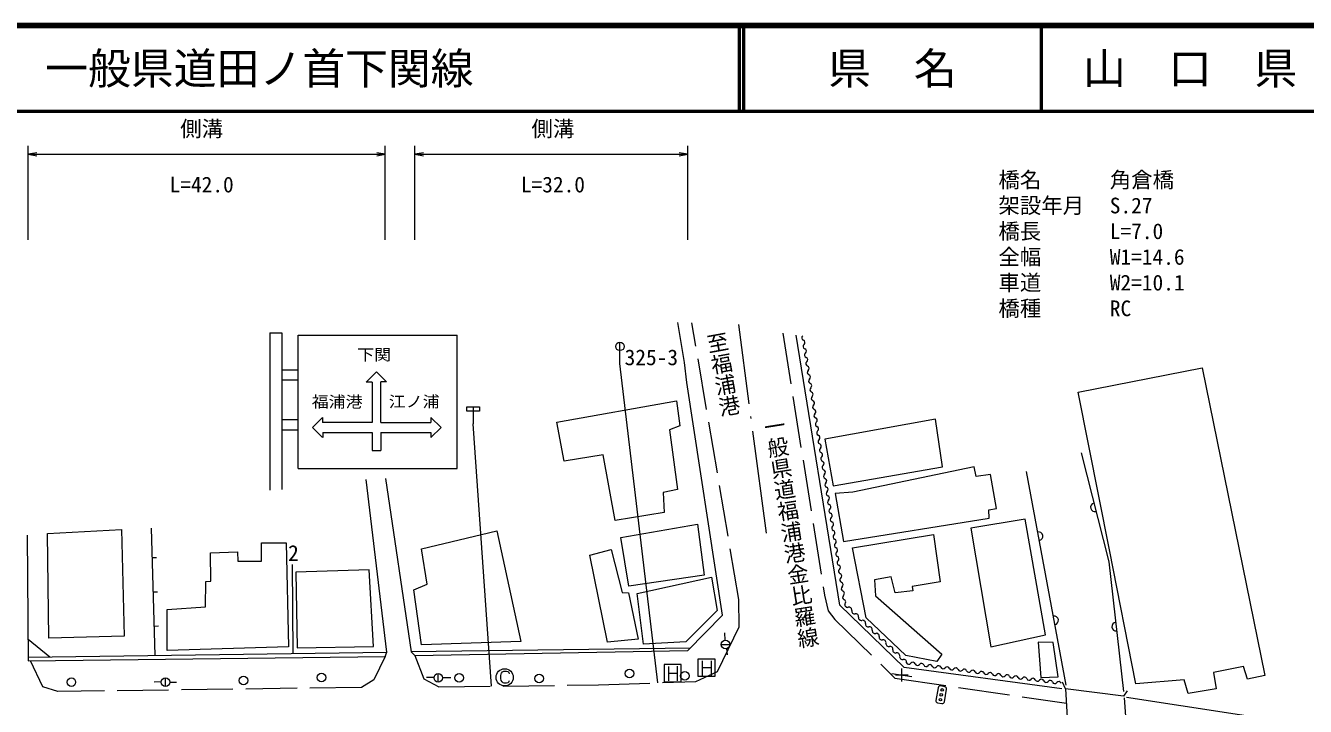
# Model space of a CAD drawing. Units: millimetres, scale not verified. Extents: x 40000 to 680000, y 20000 to 380000.
# Drawn here: x 214449 to 363834, y 300536 to 380000 of the extents above; entities that cross this region are included whole.
import ezdxf
from ezdxf.enums import TextEntityAlignment as Align

# ---------------------------------------------------------------- set-up
doc = ezdxf.new("R2010")
doc.units = ezdxf.units.MM
doc.header["$LTSCALE"] = 1000
doc.linetypes.add('DASHED', pattern=[7.5, 6, -1.5])
doc.linetypes.add('LONG_DASHED_DOTTED', pattern=[15.25, 12, -1.5, 0.25, -1.5])
for name, color, linetype, lineweight in [('M-STR-HTXT', 7, 'Continuous', 13), ('M-STR-STR1', 1, 'Continuous', 13), ('M-STR-STRC', 7, 'Continuous', 13), ('M-TTL', 2, 'Continuous', 140), ('M-TTL-LINE', 7, 'Continuous', 50), ('M-WORK', 1, 'Continuous', 13)]:
    doc.layers.add(name, color=color, linetype=linetype, lineweight=lineweight)
doc.layers.add('M-TTL-TXT', color=7, linetype='Continuous')
doc.styles.add('@ＭＳ ゴシック', font='')
doc.styles.add('ＭＳ ゴシック', font='')
doc.styles.get('@ＭＳ ゴシック').set_extended_font_data('@MS Gothic')
doc.styles.get('ＭＳ ゴシック').set_extended_font_data('MS Gothic')

# ---------------------------------------------------------------- blocks, each defined once
blk = doc.blocks.new('plus')
at = {"color": 0, "linetype": 'Continuous', "lineweight": -2}
for p, q in [((-1.25, 0), (1.25, 0)), ((0, -1.25), (0, 1.25))]:
    blk.add_line(p, q, dxfattribs=at)
blk = doc.blocks.new('open_arrow')
at = {"color": 0, "linetype": 'Continuous', "lineweight": -2}
blk.add_lwpolyline([(7.5, 1.25), (0, 0), (7.5, -1.25)], dxfattribs=at)

msp = doc.modelspace()

# ---------------------------------------------------------------- linework, layer by layer
at = {"layer": 'M-STR-HTXT'}
for p, q in [((214750, 354980), (214750, 365980)), ((214750, 364980), (256435, 364980)), ((256435, 354980), (256435, 365980)), ((259885, 354980), (259885, 365980)), ((259885, 364980), (291739, 364980)), ((291739, 354980), (291739, 365980))]:
    msp.add_line(p, q, dxfattribs=at)
at = {"layer": 'M-STR-STR1'}
for p, q in [((335840, 302591), (335482, 303373)), ((335840, 302591), (336544, 290348)), ((342610, 301715), (335840, 302591)), ((343019, 302373), (342610, 301715)), ((343606, 289646), (342714, 301549))]:
    msp.add_line(p, q, dxfattribs=at)
at = {"layer": 'M-STR-STRC'}
for p, q in [((242945, 344152), (242945, 325777)), ((242945, 344152), (244349, 344152)), ((244349, 344152), (244349, 325854)), ((246265, 328295), (246265, 343852)), ((246265, 343852), (264840, 343852)), ((264840, 328295), (264840, 343852)), ((283828, 340560), (283828, 343060)), ((244349, 339835), (246265, 339835)), ((254187, 338390), (255389, 339593)), ((255389, 339593), (256559, 338423)), ((288262, 303293), (283828, 340560)), ((244349, 338665), (246265, 338665)), ((254896, 338390), (254187, 338390)), ((254896, 338390), (254903, 333673)), ((256559, 338423), (255899, 338423)), ((255899, 333673), (255899, 338423)), ((265947, 335503), (267447, 335503)), ((265947, 335003), (265947, 335503)), ((267447, 335003), (265947, 335003)), ((266697, 335503), (266697, 333503)), ((267447, 335503), (267447, 335003)), ((246265, 333985), (244349, 333985)), ((247942, 333088), (249112, 334258)), ((249112, 334258), (249112, 333673)), ((254903, 333673), (249112, 333673)), ((255899, 333673), (261767, 333673)), ((262937, 333079), (261767, 334249)), ((261767, 334249), (261767, 333673)), ((268829, 302884), (266697, 333503)), ((244349, 332815), (246265, 332815)), ((249112, 331918), (247942, 333088)), ((249145, 332503), (254904, 332503)), ((249145, 332503), (249145, 331918)), ((254904, 332503), (254907, 330391)), ((255897, 332503), (255899, 330391)), ((255899, 332503), (261767, 332503)), ((261767, 331909), (262937, 333079)), ((261767, 332503), (261767, 331909)), ((254907, 330391), (255899, 330391)), ((246265, 328295), (264840, 328295)), ((290984, 305421), (288984, 305421)), ((288984, 305421), (288984, 303421)), ((289524, 303506), (289524, 305206)), ((290515, 305217), (290515, 303512)), ((290984, 303421), (290984, 305421)), ((294931, 306061), (292931, 306061)), ((292931, 306061), (292931, 304061)), ((293471, 304146), (293471, 305845)), ((293471, 305061), (294463, 305061)), ((294463, 305856), (294463, 304151)), ((294931, 304061), (294931, 306061)), ((269909, 304115), (269961, 304333)), ((269909, 303784), (269909, 304115)), ((269956, 303573), (269909, 303784)), ((270069, 303404), (269956, 303573)), ((269961, 304333), (270015, 304400)), ((270015, 304400), (270130, 304556)), ((270174, 303296), (270069, 303404)), ((270130, 304556), (270285, 304661)), ((270291, 303240), (270174, 303296)), ((270285, 304661), (270564, 304664)), ((270564, 304664), (270726, 304612)), ((270728, 303292), (270566, 303240)), ((270726, 304612), (270836, 304502)), ((270838, 303406), (270728, 303292)), ((270836, 304502), (270894, 304333)), ((270887, 303508), (270838, 303406)), ((288984, 303421), (290984, 303421)), ((289524, 304421), (290515, 304421)), ((292931, 304061), (294931, 304061)), ((270566, 303240), (270291, 303240))]:
    msp.add_line(p, q, dxfattribs=at)
for centre, radius in [((283828, 342560), 500), ((270371, 303924), 1000), ((270371, 303924), 1000)]:
    msp.add_circle(centre, radius, dxfattribs=at)
at = {"layer": 'M-TTL'}
msp.add_line((680000, 380000), (40000, 380000), dxfattribs=at)
at = {"layer": 'M-TTL-LINE'}
for p, q in [((297750, 380000), (297750, 370000)), ((298250, 380000), (298250, 370000)), ((333000, 380000), (333000, 370000)), ((40000, 370000), (680000, 370000))]:
    msp.add_line(p, q, dxfattribs=at)
at = {"layer": 'M-WORK'}
for p, q in [((291352, 340682), (290578, 345361)), ((309508, 312338), (304411, 343869)), ((291633, 338325), (291352, 340682)), ((337301, 337202), (351765, 340052)), ((351765, 340052), (359091, 304149)), ((295783, 311179), (291633, 338325)), ((276471, 333706), (290419, 336208)), ((290419, 336208), (290825, 333284)), ((340973, 318812), (337301, 337202)), ((277300, 329171), (276471, 333706)), ((290825, 333284), (289590, 332815)), ((289590, 332815), (290528, 325872)), ((337646, 330141), (340876, 317403)), ((281866, 329891), (277300, 329171)), ((283273, 322244), (281866, 329891)), ((325154, 328509), (311008, 325542)), ((325405, 327383), (325154, 328509)), ((327058, 327598), (325405, 327383)), ((327781, 323634), (327058, 327598)), ((335898, 303034), (331288, 327939)), ((256633, 306870), (254199, 327002)), ((256465, 327147), (259437, 306922)), ((290528, 325872), (288886, 325497)), ((288886, 325497), (288996, 323151)), ((311008, 325542), (308940, 325389)), ((308940, 325389), (309921, 319784)), ((288996, 323151), (283273, 322244)), ((326890, 323478), (327781, 323634)), ((326921, 322493), (326890, 323478)), ((229576, 306485), (229131, 321341)), ((309921, 319784), (326921, 322493)), ((214645, 320530), (214750, 305855)), ((260653, 318926), (269441, 321021)), ((269441, 321021), (272256, 308106)), ((310968, 319035), (320420, 320607)), ((320420, 320607), (321217, 315071)), ((236018, 318462), (239183, 318573)), ((236067, 315163), (236018, 318462)), ((239183, 318573), (239233, 317480)), ((241990, 319625), (244861, 319644)), ((241999, 317489), (241990, 319625)), ((244861, 319644), (245127, 307495)), ((261341, 314798), (260653, 318926)), ((280293, 318176), (282817, 318845)), ((282817, 318845), (284075, 313840)), ((312578, 310858), (310968, 319035)), ((344049, 303168), (340973, 318812)), ((229234, 317911), (229733, 317926)), ((239233, 317480), (241999, 317489)), ((245681, 306709), (245590, 317114)), ((282375, 308044), (280293, 318176)), ((340876, 317403), (342619, 302284)), ((285833, 313707), (294529, 315632)), ((294529, 315632), (295186, 311723)), ((315494, 315658), (313524, 315329)), ((313524, 315329), (313665, 313453)), ((315940, 313782), (315494, 315658)), ((229354, 313913), (229853, 313928)), ((235448, 312155), (235492, 315098)), ((235492, 315098), (236067, 315163)), ((259762, 314157), (261341, 314798)), ((260653, 307715), (259762, 314157)), ((284075, 313840), (284825, 313787)), ((284825, 313787), (285961, 308388)), ((318004, 314040), (315940, 313782)), ((321217, 315071), (317934, 314532)), ((317934, 314532), (318004, 314040)), ((286555, 307798), (285833, 313707)), ((316989, 305089), (309508, 312338)), ((313665, 313453), (321405, 306651)), ((230992, 311857), (235448, 312155)), ((230992, 307073), (230992, 311857)), ((295186, 311723), (291511, 308080)), ((291739, 307051), (295783, 311179)), ((317175, 306459), (312578, 310858)), ((229473, 309915), (229973, 309930)), ((214732, 308397), (217294, 306314)), ((272256, 308106), (260653, 307715)), ((285961, 308388), (282375, 308044)), ((291511, 308080), (286555, 307798)), ((295635, 307770), (296635, 307770)), ((296122, 308270), (296076, 309133)), ((214747, 306278), (256630, 306862)), ((214750, 305855), (256435, 306359)), ((245127, 307495), (230992, 307073)), ((256435, 306359), (256633, 306870)), ((259431, 306957), (292050, 307369)), ((259437, 306922), (259885, 306463)), ((259885, 306463), (291739, 307051)), ((296267, 307288), (296344, 306561)), ((320795, 305760), (317175, 306459)), ((321405, 306651), (320795, 305760)), ((335402, 302584), (316989, 305089)), ((356593, 305204), (353118, 304512)), ((357086, 303727), (356593, 305204)), ((230270, 303389), (229445, 303376)), ((230769, 302873), (230769, 303873)), ((231269, 303376), (232049, 303381)), ((262122, 303899), (261229, 303909)), ((262621, 303363), (262621, 304363)), ((263119, 303906), (264102, 303925)), ((315570, 304386), (317891, 304025)), ((349678, 303637), (344049, 303168)), ((350147, 302026), (349678, 303637)), ((353118, 304512), (353399, 302574)), ((359091, 304149), (357086, 303727)), ((320970, 302720), (320706, 301243)), ((321752, 302834), (321260, 302922)), ((321691, 301068), (321954, 302544)), ((353399, 302574), (350147, 302026)), ((320909, 300953), (321401, 300865)), ((362497, 298567), (342960, 301583))]:
    msp.add_line(p, q, dxfattribs=at)
at = {"layer": 'M-WORK', "linetype": 'DASHED'}
for p, q in [((297699, 313017), (292234, 345319)), ((302840, 344106), (307695, 313527)), ((297722, 309827), (297699, 313017)), ((307695, 313527), (308140, 311698)), ((308140, 311698), (308891, 310689)), ((295213, 304597), (297722, 309827)), ((308891, 310689), (315927, 303840)), ((256435, 306359), (255100, 303621)), ((259885, 306463), (260922, 303752)), ((216447, 302824), (215039, 305858)), ((255100, 303621), (253645, 302754)), ((260922, 303752), (262681, 302803)), ((281304, 303049), (292680, 303448)), ((292680, 303448), (295213, 304597)), ((315927, 303840), (335936, 300914)), ((218206, 302261), (216447, 302824)), ((253645, 302754), (218206, 302261)), ((262681, 302803), (281304, 303049))]:
    msp.add_line(p, q, dxfattribs=at)
at = {"layer": 'M-WORK', "linetype": 'LONG_DASHED_DOTTED'}
msp.add_line((300918, 320751), (297686, 345109), dxfattribs=at)
at = {"layer": 'M-WORK'}
for points in [[(308698, 326266), (321457, 328517), (320657, 334055), (307733, 331731)], [(225644, 321188), (225964, 308741), (217168, 308515), (217020, 320726)], [(283916, 320236), (292870, 321810), (293656, 315866), (284859, 314571)], [(324797, 321343), (327119, 307505), (333500, 308898), (331141, 322407)], [(245982, 316218), (246158, 307368), (255053, 307545), (254563, 316487)], [(332637, 308036), (332950, 303923), (334957, 303979), (334379, 307983)]]:
    msp.add_lwpolyline(points, close=True, dxfattribs=at)
for centre, radius in [((296135, 307770), 500), ((284929, 304387), 500), ((219792, 303370), 500), ((230769, 303373), 500), ((239884, 303547), 500), ((248991, 303921), 500), ((262621, 303863), 500), ((265047, 303874), 500), ((274405, 303793), 500), ((291397, 304101), 500), ((321330, 301894), 150), ((321431, 302460), 150), ((321229, 301328), 150)]:
    msp.add_circle(centre, radius, dxfattribs=at)
for centre, radius, start, end in [((305334, 343563), 293, 128.12277, 249.75354), ((305493, 342553), 293, 128.12277, 249.75354), ((305132, 343013), 293, 308.12277, 69.75354), ((305291, 342003), 293, 308.12277, 69.75354), ((305652, 341543), 293, 128.12277, 249.75354), ((305811, 340533), 293, 128.12277, 249.75354), ((305449, 340993), 293, 308.12277, 69.75354), ((305970, 339523), 293, 128.12277, 249.75354), ((305608, 339983), 293, 308.12277, 69.75354), ((305767, 338974), 293, 308.12277, 69.75354), ((306129, 338513), 293, 128.12277, 249.75354), ((306287, 337503), 293, 128.12277, 249.75354), ((305926, 337964), 293, 308.12277, 69.75354), ((306446, 336493), 293, 128.12277, 249.75354), ((306085, 336954), 293, 308.12277, 69.75354), ((306244, 335944), 293, 308.12277, 69.75354), ((306605, 335483), 293, 128.12277, 249.75354), ((306764, 334473), 293, 128.12277, 249.75354), ((306402, 334934), 293, 308.12277, 69.75354), ((306923, 333463), 293, 128.12277, 249.75354), ((306561, 333924), 293, 308.12277, 69.75354), ((306720, 332914), 293, 308.12277, 69.75354), ((307082, 332453), 293, 128.12277, 249.75354), ((307240, 331443), 293, 128.12277, 249.75354), ((306879, 331904), 293, 308.12277, 69.75354), ((307399, 330433), 293, 128.12277, 249.75354), ((307038, 330894), 293, 308.12277, 69.75354), ((307197, 329884), 293, 308.12277, 69.75354), ((307558, 329423), 293, 128.12277, 249.75354), ((307356, 328874), 293, 308.12277, 69.75354), ((307717, 328413), 293, 128.12277, 249.75354), ((307876, 327403), 293, 128.12277, 249.75354), ((307514, 327864), 293, 308.12277, 69.75354), ((308035, 326394), 293, 128.12277, 249.75354), ((307673, 326854), 293, 308.12277, 69.75354), ((307832, 325844), 293, 308.12277, 69.75354), ((308194, 325384), 293, 128.12277, 249.75354), ((308352, 324374), 293, 128.12277, 249.75354), ((307991, 324834), 293, 308.12277, 69.75354), ((339261, 323772), 500, 104.22862, 284.22862), ((308511, 323364), 293, 128.12277, 249.75354), ((308150, 323824), 293, 308.12277, 69.75354), ((308309, 322814), 293, 308.12277, 69.75354), ((308670, 322354), 293, 128.12277, 249.75354), ((308829, 321344), 293, 128.12277, 249.75354), ((308467, 321804), 293, 308.12277, 69.75354), ((308988, 320334), 293, 128.12277, 249.75354), ((308626, 320794), 293, 308.12277, 69.75354), ((308785, 319785), 293, 308.12277, 69.75354), ((332683, 320403), 500, 280.48793, 100.48793), ((309147, 319324), 293, 128.12277, 249.75354), ((309305, 318314), 293, 128.12277, 249.75354), ((308944, 318775), 293, 308.12277, 69.75354), ((309464, 317304), 293, 128.12277, 249.75354), ((309103, 317765), 293, 308.12277, 69.75354), ((309262, 316755), 293, 308.12277, 69.75354), ((309623, 316294), 293, 128.12277, 249.75354), ((309782, 315284), 293, 128.12277, 249.75354), ((309420, 315745), 293, 308.12277, 69.75354), ((309941, 314274), 293, 128.12277, 249.75354), ((309579, 314735), 293, 308.12277, 69.75354), ((309738, 313725), 293, 308.12277, 69.75354), ((310100, 313264), 293, 128.12277, 249.75354), ((309897, 312715), 293, 308.12277, 69.75354), ((310401, 312424), 329, 169.3949, 283.47407), ((310554, 311784), 329, 349.3949, 103.47407), ((311201, 311663), 329, 169.3949, 283.47407), ((311354, 311023), 329, 349.3949, 103.47407), ((312001, 310902), 329, 169.3949, 283.47407), ((334503, 310570), 500, 280.48793, 100.48793), ((312155, 310262), 329, 349.3949, 103.47407), ((312801, 310141), 329, 169.3949, 283.47407), ((312955, 309501), 329, 349.3949, 103.47407), ((313601, 309380), 329, 169.3949, 283.47407), ((341747, 309844), 500, 96.57506, 276.57506), ((313755, 308740), 329, 349.3949, 103.47407), ((314401, 308619), 329, 169.3949, 283.47407), ((314555, 307979), 329, 349.3949, 103.47407), ((315201, 307858), 329, 169.3949, 283.47407), ((315355, 307218), 329, 349.3949, 103.47407), ((316001, 307097), 329, 169.3949, 283.47407), ((316155, 306457), 329, 349.3949, 103.47407), ((316802, 306336), 329, 169.3949, 283.47407), ((316955, 305696), 329, 349.3949, 103.47407), ((317547, 305739), 288, 201.06467, 323.85452), ((318012, 305400), 288, 21.06467, 143.85452), ((318549, 305607), 288, 201.06467, 323.85452), ((319013, 305267), 288, 21.06467, 143.85452), ((319551, 305474), 288, 201.06467, 323.85452), ((320015, 305135), 288, 21.06467, 143.85452), ((320552, 305342), 288, 201.06467, 323.85452), ((321017, 305002), 288, 21.06467, 143.85452), ((321554, 305209), 288, 201.06467, 323.85452), ((322019, 304869), 288, 21.06467, 143.85452), ((322556, 305076), 288, 201.06467, 323.85452), ((323021, 304737), 288, 21.06467, 143.85452), ((323558, 304944), 288, 201.06467, 323.85452), ((324023, 304604), 288, 21.06467, 143.85452), ((325025, 304472), 288, 21.06467, 143.85452), ((324560, 304811), 288, 201.06467, 323.85452), ((325562, 304678), 288, 201.06467, 323.85452), ((326027, 304339), 288, 21.06467, 143.85452), ((326564, 304546), 288, 201.06467, 323.85452), ((327028, 304206), 288, 21.06467, 143.85452), ((327566, 304413), 288, 201.06467, 323.85452), ((328030, 304074), 288, 21.06467, 143.85452), ((328567, 304281), 288, 201.06467, 323.85452), ((329032, 303941), 288, 21.06467, 143.85452), ((329569, 304148), 288, 201.06467, 323.85452), ((330034, 303808), 288, 21.06467, 143.85452), ((330571, 304015), 288, 201.06467, 323.85452), ((331036, 303676), 288, 21.06467, 143.85452), ((331573, 303883), 288, 201.06467, 323.85452), ((332038, 303543), 288, 21.06467, 143.85452), ((332575, 303750), 288, 201.06467, 323.85452), ((333040, 303411), 288, 21.06467, 143.85452), ((333577, 303617), 288, 201.06467, 323.85452), ((334042, 303278), 288, 21.06467, 143.85452), ((334579, 303485), 288, 201.06467, 323.85452), ((335043, 303145), 288, 21.06467, 143.85452), ((321216, 302676), 250, 79.88436, 169.88436), ((321708, 302588), 250, 349.88436, 79.88436), ((320952, 301199), 250, 169.88436, 259.88436), ((321445, 301112), 250, 259.88436, 349.88436)]:
    msp.add_arc(centre, radius, start, end, dxfattribs=at)

# ---------------------------------------------------------------- block references
at = {"layer": 'M-STR-HTXT', "xscale": 133, "yscale": 133}
for p in [(214750, 364980), (259885, 364980)]:
    msp.add_blockref('open_arrow', p, dxfattribs=at)
at = {"layer": 'M-STR-HTXT', "xscale": 133, "yscale": 133, "rotation": 180}
for p in [(256435, 364980), (291739, 364980)]:
    msp.add_blockref('open_arrow', p, dxfattribs=at)
at = {"layer": 'M-WORK', "xscale": 600, "yscale": 600}
msp.add_blockref('plus', (316728, 304206), dxfattribs=at)

# ---------------------------------------------------------------- texts
at = {"layer": 'M-STR-HTXT', "style": 'ＭＳ ゴシック'}
for p in [(232500, 366500), (273500, 366500)]:
    msp.add_text('側溝', height=1833, dxfattribs=at).set_placement(p, align=Align.BOTTOM_LEFT)
for s, p in [('橋名', (328000, 362000)), ('角倉橋', (341000, 362000)), ('架設年月', (328000, 359000)), ('S.27', (341000, 359000)), ('橋長', (328000, 356000)), ('L=7.0', (341000, 356000)), ('全幅', (328000, 353000)), ('W1=14.6', (341000, 353000)), ('車道', (328000, 350000)), ('W2=10.1', (341000, 350000)), ('橋種', (328000, 347000)), ('RC', (341000, 347000))]:
    msp.add_text(s, height=1833, dxfattribs=at).set_placement(p, align=Align.MIDDLE_LEFT)
for s, p in [('L=42.0', (235000, 359980)), ('L=32.0', (276000, 359980))]:
    msp.add_text(s, height=1833, dxfattribs=at).set_placement(p, align=Align.BOTTOM_CENTER)
at = {"layer": 'M-STR-HTXT', "style": '@ＭＳ ゴシック'}
for s, rotation, p in [('至福浦港', 280.408, (293533, 343959)), ('一般県道福浦港金比羅線', 278.973, (300205, 334273))]:
    msp.add_text(s, height=1833, rotation=rotation, dxfattribs=at).set_placement(p, align=Align.BOTTOM_LEFT)
at = {"layer": 'M-STR-STRC', "style": 'ＭＳ ゴシック', "width": 1.1}
msp.add_text('下関', height=1320, dxfattribs=at).set_placement((255127, 341595), align=Align.MIDDLE_CENTER)
at = {"layer": 'M-STR-STRC', "style": 'ＭＳ ゴシック'}
msp.add_text('325-3', height=1833, dxfattribs=at).set_placement((284371, 339812), align=Align.BOTTOM_LEFT)
at = {"layer": 'M-STR-STRC', "style": 'ＭＳ ゴシック', "width": 1.1}
for s, p in [('福浦港', (253791, 335036)), ('江ノ浦', (262781, 335057))]:
    msp.add_text(s, height=1320, dxfattribs=at).set_placement(p, align=Align.BOTTOM_RIGHT)
at = {"layer": 'M-TTL-TXT', "style": 'ＭＳ ゴシック'}
msp.add_text('一般県道田ノ首下関線', height=3666, dxfattribs=at).set_placement((216734, 375000), align=Align.MIDDLE_LEFT)
for s, p in [('県\u3000名', (315625, 375000)), ('山\u3000口\u3000県', (350375, 375000))]:
    msp.add_text(s, height=3666, dxfattribs=at).set_placement(p, align=Align.MIDDLE_CENTER)
at = {"layer": 'M-WORK', "style": 'ＭＳ ゴシック'}
msp.add_text('2', height=1833, dxfattribs=at).set_placement((245092, 316970), align=Align.BOTTOM_LEFT)

doc.saveas('drawing.dxf')
